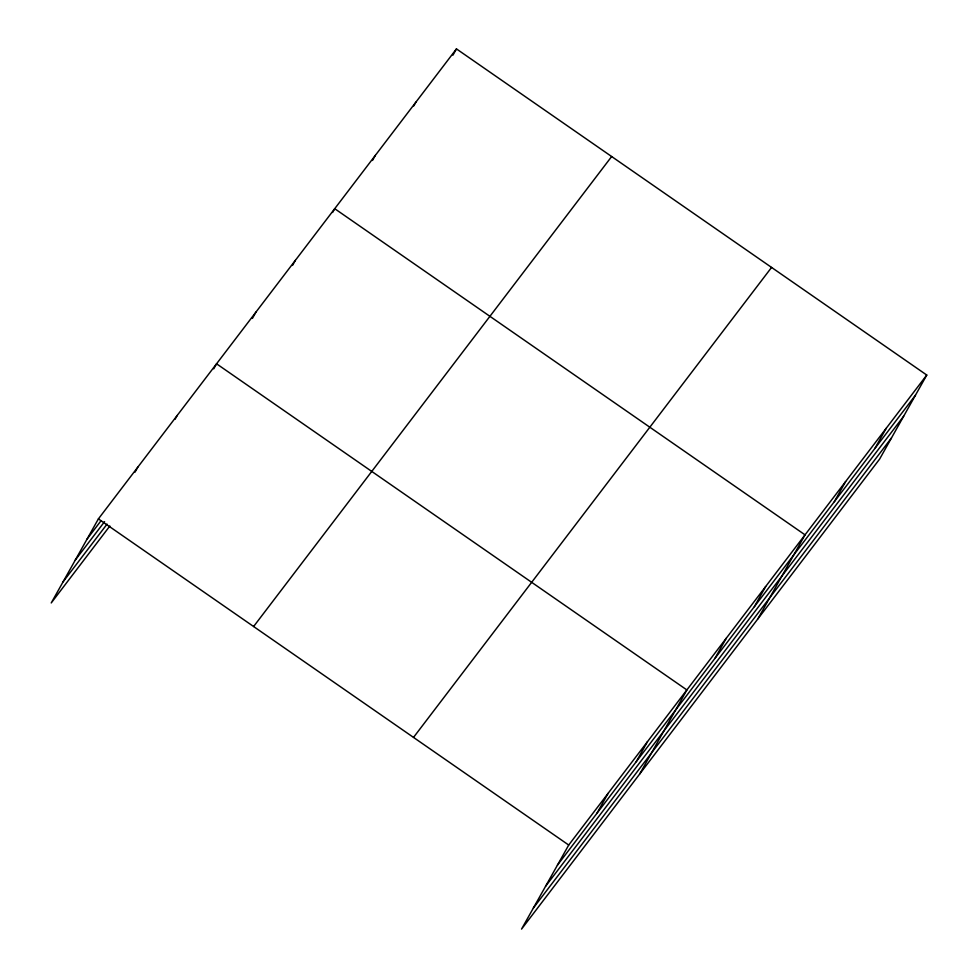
<?xml version="1.0" encoding="UTF-8"?>
<svg xmlns="http://www.w3.org/2000/svg" width="978" height="978" viewBox="0 0 978 978"><rect width="100%" height="100%" fill="white"/><g stroke="black" fill="none" stroke-linecap="round" stroke-linejoin="round"><path stroke-width="1.47" d="M926.765 375.051L568.719 845.041L521.543 929.1L879.601 459.11L926.765 375.051L456.457 48.9L98.399 518.89L51.235 602.949L109.854 526.005M134.964 472.215L137.788 467.191M175.062 419.256L177.177 415.491M213.742 368.816L216.554 363.792L686.874 689.942L639.698 774.001M252.422 318.376L255.943 312.092M292.508 265.417L295.332 260.392M332.593 212.47L334.721 208.693L805.028 534.844L757.864 618.903M372.471 160.465L375.295 155.429M413.755 105.942L415.87 102.164M452.924 55.184L456.457 48.9M596.812 813.464L608.108 793.341M636.201 761.764L647.485 741.642M714.967 658.365L726.263 638.243M754.356 606.666L765.652 586.543M834.32 501.702L845.615 481.579M874.907 448.437L886.19 428.315M87.115 539L100.856 520.968M75.269 560.101L104.585 521.629M63.069 581.849L107.042 524.135M253.608 626.519L611.653 156.529M413.511 737.412L771.569 267.422M557.436 865.151L915.481 395.173M545.59 886.264L903.635 416.273M533.389 908L891.435 438.01M98.399 518.89L568.719 845.041"/></g></svg>
